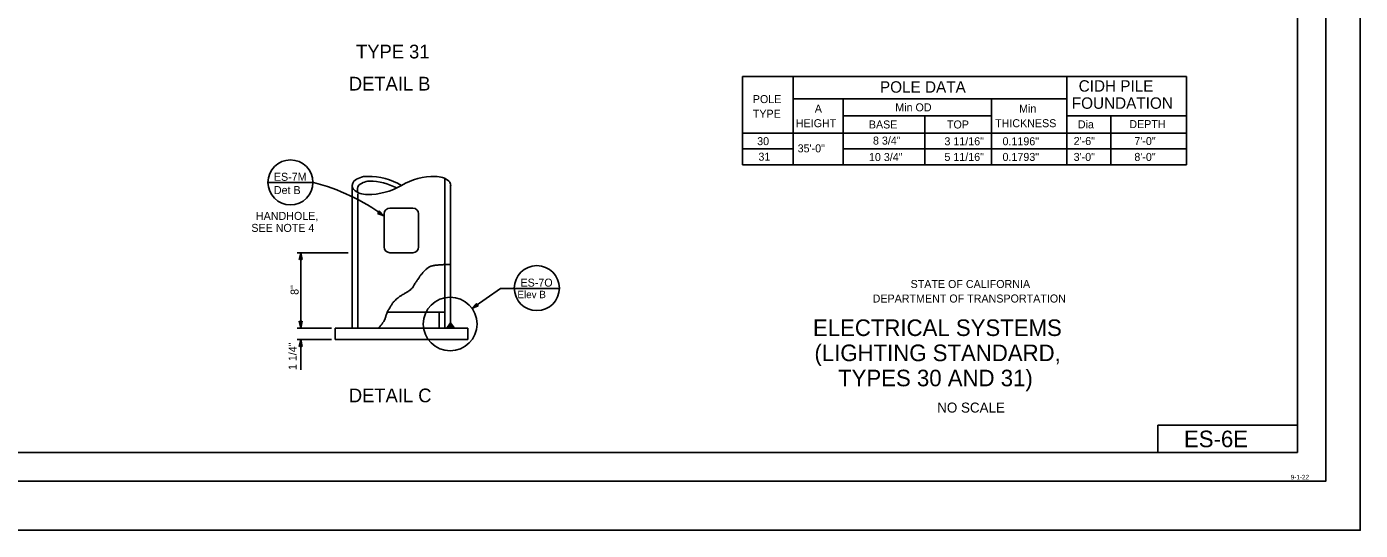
# Model space of a CAD drawing. Extents: x -893 to 867, y -474 to 712.
# Drawn here: x -300 to 867, y -474 to -33 of the extents above; entities that cross this region are included whole.
import ezdxf

# ---------------------------------------------------------------- set-up
doc = ezdxf.new("R2010")
doc.units = 0
for name, color, linetype in [('border_INSIDE-BORDER-anno', 7, 'Continuous'), ('border_PLOTTING-ELEMENTS', 7, 'Continuous'), ('border_rw_22x34_Cut_Lines', 7, 'Continuous'), ('border_SHEET', 7, 'Continuous'), ('border_WITHIN-BORDER-anno', 7, 'Continuous'), ('es_DETAIL', 7, 'Continuous'), ('es_DETAIL-anno', 7, 'Continuous'), ('es_QTY-TABLE', 7, 'Continuous'), ('pp_PRESENTATION', 7, 'Continuous')]:
    doc.layers.add(name, color=color, linetype=linetype)

msp = doc.modelspace()

# ---------------------------------------------------------------- linework, layer by layer
at = {"layer": 'border_PLOTTING-ELEMENTS'}
for points in [[(-893.5, -474), (866.5, -474), (866.5, 712), (-893.5, 712)], [(-863.5, 669), (836.5, 669), (836.5, -431), (-863.5, -431)]]:
    msp.add_lwpolyline(points, close=True, dxfattribs=at)
at = {"layer": 'border_rw_22x34_Cut_Lines'}
msp.add_lwpolyline([(-863.5, 669), (836.5, 669), (836.5, -431), (-863.5, -431)], close=True, dxfattribs=at)
at = {"layer": 'border_SHEET'}
for p, q in [((811.5, 644), (811.5, -406)), ((689.5, -406), (689.5, -382)), ((689.5, -382), (811.5, -382)), ((811.5, -406), (-813.5, -406))]:
    msp.add_line(p, q, dxfattribs=at)
at = {"layer": 'es_DETAIL'}
for p, q in [((-15.2, -297.1), (-15.2, -172.1)), ((65.8, -241.4), (65.8, -166.2)), ((70.9, -297.1), (70.9, -172.1)), ((-10.2, -297.1), (-10.2, -179.5)), ((12.8, -226.1), (12.8, -197.1)), ((17.8, -192.1), (37.8, -192.1)), ((42.8, -197.1), (42.8, -226.1)), ((37.8, -231.1), (17.8, -231.1)), ((65.8, -297.1), (65.8, -241.4)), ((60.8, -283.1), (15.5, -283.1)), ((60.8, -283.1), (65.8, -283.1)), ((60.8, -297.1), (60.8, -283.1)), ((-30.2, -297.1), (85.8, -297.1)), ((-30.2, -307.1), (-30.2, -297.1)), ((70.9, -292.6), (67.6, -297.1)), ((70.9, -292.9), (67.8, -297.1)), ((70.9, -293.3), (68.1, -297.1)), ((70.9, -293.6), (68.3, -297.1)), ((70.9, -294), (68.6, -297.1)), ((70.9, -294.3), (68.8, -297.1)), ((70.9, -294.6), (69.1, -297.1)), ((70.9, -295), (69.3, -297.1)), ((70.9, -295.3), (69.6, -297.1)), ((70.9, -295.6), (69.8, -297.1)), ((70.9, -296), (70.1, -297.1)), ((70.9, -296.3), (70.3, -297.1)), ((70.9, -296.6), (70.6, -297.1)), ((70.9, -297), (70.8, -297.1)), ((70.9, -292.6), (74.3, -297.1)), ((70.9, -292.9), (74, -297.1)), ((70.9, -293.3), (73.8, -297.1)), ((70.9, -293.6), (73.5, -297.1)), ((70.9, -294), (73.3, -297.1)), ((70.9, -294.3), (73, -297.1)), ((70.9, -294.6), (72.8, -297.1)), ((70.9, -295), (72.5, -297.1)), ((70.9, -295.3), (72.3, -297.1)), ((70.9, -295.6), (72, -297.1)), ((70.9, -296), (71.8, -297.1)), ((70.9, -296.3), (71.5, -297.1)), ((70.9, -296.6), (71.3, -297.1)), ((70.9, -297), (71, -297.1)), ((85.8, -307.1), (85.8, -297.1)), ((-30.2, -307.1), (85.8, -307.1))]:
    msp.add_line(p, q, dxfattribs=at)
for centre, radius, start, end in [((-9.4, -172.4), 5.76, 138.474, 218.3556), ((-3, -180.6), 16.1, 110.5035, 131.7469), ((-5, -175.9), 5.76, 138.474, 205.0035), ((0.6, -183.5), 15.1, 88.1284, 130.9281), ((-2.3, -181.7), 17.4, 88.1284, 111.3225), ((-1.1, -123.7), 56.5, 269.1185, 300.9039), ((-0.9, -220.8), 56.5, 59.3376, 90.8815), ((-1.2, -222.5), 54.1, 62.5689, 88.7885), ((56.6, -220.9), 56.5, 89.1185, 120.5221), ((58.1, -181.8), 17.4, 49.0719, 91.8716), ((65.2, -172.5), 5.76, 3.2886, 41.526), ((-2.5, -162.8), 17.4, 229.0719, 271.8716), ((17.8, -197.1), 5, 90, 180), ((37.8, -197.1), 5, 0, 90), ((17.8, -226.1), 5, 180, 270), ((37.8, -226.1), 5, 270, 0)]:
    msp.add_arc(centre, radius, start, end, dxfattribs=at)
msp.add_spline([(70.9, -241.4), (70.7, -241.4), (69.7, -241.4), (65.9, -241.4), (65.2, -241.4), (64.7, -241.5), (63.3, -241.6), (62.3, -241.6), (61.3, -241.7), (59.8, -241.9), (59.1, -242), (57.9, -242.1), (56.9, -242.2), (55.8, -242.4), (54.9, -242.6), (54.1, -242.8), (53.5, -243), (52.4, -243.5), (51.4, -244.1), (50, -245), (49.3, -245.8), (48.5, -246.5), (47.6, -247.5), (47, -248.1), (46.4, -248.9), (45.6, -249.8), (44.9, -250.5), (44.1, -251.7), (43.4, -252.8), (42.8, -253.8), (41.7, -255.2), (41, -256.2), (40.2, -257.4), (39.3, -258.8), (38.8, -259.9), (38.1, -261.1), (36.9, -262.3), (35.5, -263.8), (33.2, -265.3), (30.5, -266.9), (27.8, -268.5), (25.8, -269.8), (24.2, -271.2), (22.6, -272.6), (21, -274.2), (19.4, -276.4), (18, -278.8), (16.4, -281.4), (15.3, -283.5), (14.3, -286.4), (13.5, -289.1), (12.8, -290.8), (12.3, -291.5), (12, -291.8), (11.7, -292.1), (11.6, -292.3), (11.3, -292.7), (11.2, -293), (11.1, -293.3), (10.9, -293.4), (10.8, -293.6), (10.6, -293.8), (10.4, -294), (10.2, -294.2), (10, -294.4), (9.8, -294.7), (9.7, -294.9), (9.6, -295.1), (9.4, -295.2), (9.3, -295.4), (9.1, -295.7), (8.9, -296), (8.8, -296.2), (8.6, -296.5), (8.3, -296.6), (8.1, -296.8), (7.9, -296.9)], degree=3, dxfattribs=at)
at = {"layer": 'es_DETAIL-anno'}
for p, q in [((-88.9, -169.6), (-49.5, -169.6)), ((6.9, -196.8), (8.2, -196.1)), ((12.6, -198.8), (6.9, -196.8)), ((6.9, -196.8), (6.9, -196.8)), ((11.4, -198), (7.3, -196.6)), ((10.3, -197.3), (7.6, -196.4)), ((9.1, -196.6), (8, -196.2)), ((8.2, -196.1), (8.3, -194.5)), ((8.2, -195.7), (9.1, -196.6)), ((8.3, -194.5), (8.3, -194.5)), ((8.3, -194.5), (12.6, -198.8)), ((8.3, -194.9), (11.4, -198)), ((8.3, -195.4), (10.3, -197.3)), ((12.6, -198.8), (12.6, -198.8)), ((-18.6, -231.1), (-63.4, -231.1)), ((-61.6, -237.1), (-60.2, -231.1)), ((-61.2, -236.9), (-60.2, -232.5)), ((-60.2, -297.1), (-60.2, -231.1)), ((-60.2, -231.1), (-60.2, -231.1)), ((-60.2, -231.1), (-58.9, -237.1)), ((-60.2, -232.5), (-59.3, -236.9)), ((-60.2, -236.3), (-61.6, -237.1)), ((-61.6, -237.1), (-61.6, -237.1)), ((-60.9, -236.7), (-60.2, -233.9)), ((-60.5, -236.5), (-60.2, -235.3)), ((-60.2, -233.9), (-59.6, -236.7)), ((-60.2, -235.3), (-60, -236.5)), ((-58.9, -237.1), (-60.2, -236.3)), ((-58.9, -237.1), (-58.9, -237.1)), ((89.5, -280), (114.4, -262.4)), ((126.4, -262.4), (114.4, -262.4)), ((126.7, -262.4), (166, -262.4)), ((-60.2, -297.1), (-61.6, -291.1)), ((-61.6, -291.1), (-61.6, -291.1)), ((-61.6, -291.1), (-60.2, -291.9)), ((-60.2, -295.7), (-61.2, -291.4)), ((-60.2, -294.4), (-60.9, -291.5)), ((-60.2, -291.9), (-58.9, -291.1)), ((-58.9, -291.1), (-60.2, -297.1)), ((-59.3, -291.3), (-60.2, -295.8)), ((-59.6, -291.6), (-60.2, -294.4)), ((-58.9, -291.1), (-58.9, -291.1)), ((-33.2, -297.1), (-63.4, -297.1)), ((-60.2, -293), (-60.5, -291.8)), ((-60, -291.8), (-60.2, -293)), ((-60.2, -297.1), (-60.2, -297.1)), ((-33.2, -307.1), (-63.4, -307.1)), ((-61.6, -313.1), (-60.2, -307.1)), ((-60.2, -312.3), (-61.6, -313.1)), ((-61.6, -313.1), (-61.6, -313.1)), ((-61.2, -312.9), (-60.2, -308.5)), ((-60.9, -312.7), (-60.2, -309.9)), ((-60.5, -312.5), (-60.2, -311.3)), ((-60.2, -333.6), (-60.2, -307.1)), ((-60.2, -307.1), (-60.2, -307.1)), ((-60.2, -307.1), (-58.9, -313.1)), ((-60.2, -308.5), (-59.3, -312.9)), ((-60.2, -309.9), (-59.6, -312.7)), ((-60.2, -311.3), (-60, -312.5)), ((-58.9, -313.1), (-60.2, -312.3)), ((-58.9, -313.1), (-58.9, -313.1))]:
    msp.add_line(p, q, dxfattribs=at)
msp.add_lwpolyline([(95.1, -277.7), (89.5, -280), (93.5, -275.6), (93.6, -276), (90.6, -279.2), (94.7, -277.5), (94.3, -277.4), (91.7, -278.5), (93.6, -276.4), (93.6, -276.8), (92.8, -277.7), (93.9, -277.2), (93.7, -277.1), (93.5, -275.6), (93.7, -277.1)], close=True, dxfattribs=at)
for centre in [(-69.2, -169.6), (146.3, -262.1)]:
    msp.add_circle(centre, 19.7, dxfattribs=at)
msp.add_arc((-95.2, -347), 183.3, 53.9732, 75.4556, dxfattribs=at)
at = {"layer": 'es_QTY-TABLE'}
for p, q in [((326.2, -76.8), (714.4, -76.8)), ((326.2, -154.1), (326.2, -76.8)), ((370.6, -154.1), (370.6, -76.8)), ((609.9, -154.1), (609.9, -76.8)), ((714.4, -76.8), (714.4, -154.1)), ((370.6, -96.4), (448.1, -96.4)), ((370.6, -96.4), (609.9, -96.4)), ((414.1, -154.1), (414.1, -96.4)), ((544, -154.1), (544, -96.4)), ((414.1, -111.4), (492.4, -111.4)), ((485.6, -111.4), (544, -111.4)), ((485.6, -154.1), (485.6, -111.4)), ((609.9, -111.4), (714.4, -111.4)), ((648.4, -111.4), (648.4, -154.1)), ((326.2, -126.4), (609.9, -126.4)), ((609.9, -126.4), (714.4, -126.4)), ((326.2, -140.2), (370.6, -140.2)), ((414.1, -140.2), (714.4, -140.2)), ((326.2, -154.1), (714.4, -154.1))]:
    msp.add_line(p, q, dxfattribs=at)
at = {"layer": 'pp_PRESENTATION'}
msp.add_circle((70.5, -293.5), 23.5, dxfattribs=at)

# ---------------------------------------------------------------- texts
at = {"layer": 'border_INSIDE-BORDER-anno'}
for s, height, p in [('STATE OF CALIFORNIA', 7, (473.2, -262)), ('DEPARTMENT OF TRANSPORTATION', 7, (440, -274.7)), ('ELECTRICAL SYSTEMS', 14.5, (387.8, -304)), ('(LIGHTING STANDARD,', 14.5, (389.1, -326)), ('TYPES 30 AND 31)', 14.5, (409.8, -348)), ('NO SCALE', 8.75, (496.5, -371))]:
    msp.add_text(s, height=height, dxfattribs=at).set_placement(p)
at = {"layer": 'border_WITHIN-BORDER-anno'}
for s, height, p in [('ES-6E', 14.5, (712.3, -401.3)), ('9-1-22', 4, (805.7, -429.5))]:
    msp.add_text(s, height=height, dxfattribs=at).set_placement(p)
at = {"layer": 'es_DETAIL-anno'}
for s, height, p in [('TYPE 31', 12, (-11.8, -61.1)), ('DETAIL B', 12, (-18.1, -89.2)), ('ES-7M', 7, (-83.7, -168.2)), ('Det B', 7, (-83.7, -179.8)), ('HANDHOLE,', 7, (-99.4, -202.4)), ('SEE NOTE 4', 7, (-103.4, -212.9)), ('ES-7O', 7, (132, -260.8)), ('Elev B', 6.45, (129.3, -270.9)), ('DETAIL C', 12, (-18.1, -362))]:
    msp.add_text(s, height=height, dxfattribs=at).set_placement(p)
for s, p in [('8"', (-62.1, -268)), ('1 1/4"', (-63.8, -333.8))]:
    msp.add_text(s, height=7, rotation=90, dxfattribs=at).set_placement(p)
at = {"layer": 'es_QTY-TABLE'}
for s, height, p in [('POLE DATA', 10, (446.4, -91.1)), ('CIDH PILE', 10, (620.2, -90.2)), ('POLE', 7, (335.2, -100.2)), ('A', 7, (389.4, -108.5)), ('Min OD', 7, (459.8, -107.4)), ('Min', 7, (568.1, -108.5)), ('FOUNDATION', 10, (614.2, -105.2)), ('TYPE', 7, (335.2, -113)), ('HEIGHT', 7, (372.8, -121.3)), ('BASE', 7, (436.7, -122.4)), ('TOP', 7, (505, -122.4)), ('THICKNESS', 7, (547.1, -121.3)), ('Dia', 7, (619.5, -122.3)), ('DEPTH', 7, (664.5, -122.1)), ('30', 7, (339, -137)), ('35\'-0"', 7, (374.4, -143.3)), ('8 3/4"', 7, (440.3, -136.5)), ('3 11/16"', 7, (502.8, -137.1)), ('0.1196"', 7, (553.6, -137.1)), ('2\'-6"', 7, (615.8, -136.9)), ('7\'-0"', 7, (668.9, -136.9)), ('31', 7, (340.1, -150.6)), ('10 3/4"', 7, (436.8, -150.9)), ('5 11/16"', 7, (502.8, -150.8)), ('0.1793"', 7, (553.6, -150.8)), ('3\'-0"', 7, (615.8, -150.8)), ('8\'-0"', 7, (668.9, -150.8))]:
    msp.add_text(s, height=height, dxfattribs=at).set_placement(p)

doc.saveas('drawing.dxf')
